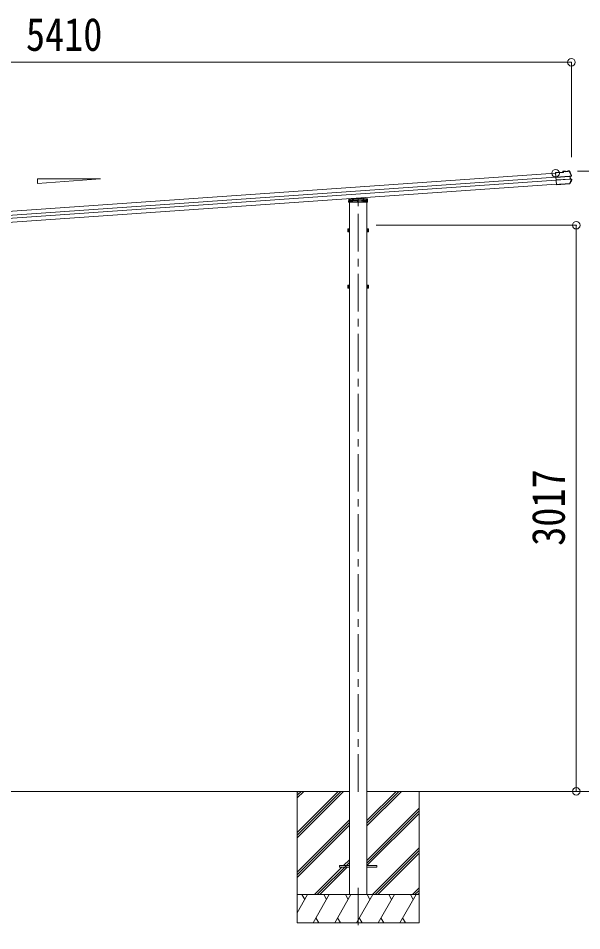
# Model space of a CAD drawing. Units: millimetres at full size, sheet at 1:40. Extents: x -11243 to 11243, y -7760 to 7760.
# Drawn here: x 4378 to 7379, y -5013 to -150 of the extents above; entities that cross this region are included whole.
import ezdxf
from ezdxf.enums import TextEntityAlignment as Align

# ---------------------------------------------------------------- set-up
doc = ezdxf.new("R2010")
doc.units = ezdxf.units.MM
doc.header["$LTSCALE"] = 40
doc.header["$PDMODE"] = 32
doc.header["$PDSIZE"] = 40
doc.linetypes.add('CHAIN1', pattern=[8, 5, -1, 1, -1])
doc.linetypes.add('DASHED1', pattern=[1.8, 1.2, -0.6])
for name, color, linetype, lineweight in [('0-0_0', 7, 'Continuous', 9), ('0-1_本体', 5, 'CHAIN1', 9), ('0-3_ELV2', 4, 'Continuous', 9), ('0-6_OTH_LINE', 6, 'Continuous', 9), ('0-7_SHAPE', 4, 'Continuous', 9)]:
    doc.layers.add(name, color=color, linetype=linetype, lineweight=lineweight)
doc.styles.add('ＭＳ ゴシック', font='')
doc.styles.get('ＭＳ ゴシック').set_extended_font_data('MS Gothic')

msp = doc.modelspace()

# ---------------------------------------------------------------- linework, layer by layer
at = {"layer": '0-0_0'}
for p, q in [((3134.56, -4269.81), (6141.56, -4269.81)), ((5863.06, -4269.81), (5863.06, -4969.81)), ((5863.06, -4488.79), (6082.04, -4269.81)), ((5863.06, -4502.93), (6096.19, -4269.81)), ((5863.06, -4517.07), (6110.33, -4269.81)), ((5863.06, -4304.94), (5898.2, -4269.81)), ((5863.06, -4290.8), (5884.05, -4269.81)), ((5863.06, -4276.66), (5869.91, -4269.81)), ((6234.56, -4453.94), (6418.7, -4269.81)), ((6234.56, -4439.8), (6404.55, -4269.81)), ((6234.56, -4425.66), (6390.41, -4269.81)), ((6234.56, -4269.81), (7091.84, -4269.81)), ((6513.06, -4269.81), (6513.06, -4969.81)), ((6234.56, -4637.79), (6513.06, -4359.29)), ((6234.56, -4651.93), (6513.06, -4373.43)), ((5863.06, -4700.92), (6141.56, -4422.42)), ((6235.33, -4665.31), (6513.06, -4387.57)), ((5863.06, -4715.06), (6141.56, -4436.56)), ((5863.06, -4729.2), (6141.56, -4450.7)), ((6264.67, -4819.81), (6513.06, -4571.42)), ((6278.81, -4819.81), (6513.06, -4585.56)), ((6292.96, -4819.81), (6513.06, -4599.7)), ((5970.45, -4819.81), (6141.56, -4648.69)), ((6110.81, -4665.31), (6141.56, -4634.55)), ((5956.31, -4819.81), (6101.81, -4674.31)), ((5984.59, -4819.81), (6130.09, -4674.31)), ((6476.81, -4819.81), (6513.06, -4783.55)), ((6490.95, -4819.81), (6513.06, -4797.69)), ((6505.09, -4819.81), (6513.06, -4811.84)), ((5863.06, -4819.81), (6513.06, -4819.81)), ((5863.06, -4917.06), (5919.21, -4819.81)), ((5904.21, -4845.79), (5889.21, -4819.81)), ((5948.08, -4969.81), (6034.68, -4819.81)), ((6019.68, -4845.79), (6004.68, -4819.81)), ((6063.55, -4969.81), (6150.15, -4819.81)), ((6135.15, -4845.79), (6120.15, -4819.81)), ((6179.02, -4969.81), (6265.62, -4819.81)), ((6250.62, -4845.79), (6235.62, -4819.81)), ((6294.49, -4969.81), (6381.09, -4819.81)), ((6366.09, -4845.79), (6351.09, -4819.81)), ((6409.96, -4969.81), (6496.56, -4819.81)), ((6466.56, -4819.81), (6481.56, -4845.79)), ((5963.08, -4943.83), (5978.08, -4969.81)), ((6078.55, -4943.83), (6093.55, -4969.81)), ((6194.02, -4943.83), (6209.02, -4969.81)), ((6309.49, -4943.83), (6324.49, -4969.81)), ((6424.96, -4943.83), (6439.96, -4969.81)), ((5863.06, -4969.81), (6513.06, -4969.81))]:
    msp.add_line(p, q, dxfattribs=at)
at = {"layer": '0-1_本体'}
for p, q in [((6188.06, -4272.31), (6188.06, -1097.63)), ((6188.06, -4783.68), (6188.06, -5012.68))]:
    msp.add_line(p, q, dxfattribs=at)
at = {"layer": '0-3_ELV2'}
for p, q in [((7278.84, -970), (7239.53, -972.75)), ((7239.64, -974.25), (7280.44, -971.4)), ((7291.4, -964.72), (7278.53, -965.62)), ((7278.53, -965.62), (7278.84, -970)), ((7291.5, -966.21), (7280.13, -967.01)), ((7280.44, -971.4), (7280.13, -967.01)), ((7280.13, -967.01), (7280.71, -967.6)), ((7281.15, -972.02), (7280.44, -971.4)), ((7291.51, -966.24), (7290.21, -966.34)), ((7290.21, -966.34), (7290.35, -968.3)), ((7290.35, -968.3), (7307.3, -967.11)), ((7291.5, -966.21), (7291.4, -964.72)), ((7291.4, -964.72), (7291.6, -965.32)), ((7291.5, -966.21), (7291.51, -966.24)), ((7291.51, -966.24), (7291.55, -966.71)), ((7305.89, -965.71), (7291.55, -966.71)), ((7295.73, -966.42), (7295.83, -967.91)), ((7301.82, -967.5), (7301.71, -966)), ((7305.65, -964.33), (7305.76, -963.71)), ((7310.94, -963.35), (7305.76, -963.71)), ((7305.89, -965.71), (7305.86, -965.24)), ((7307.3, -967.11), (7307.17, -965.15)), ((7239.75, -975.92), (2028.67, -1340.32)), ((7241.17, -996.23), (2030.09, -1360.63)), ((7242.38, -1013.47), (2031.29, -1377.86)), ((7244.04, -1037.2), (7239.53, -972.75)), ((7241.21, -996.71), (7314.12, -991.61)), ((7314.2, -992.84), (7241.29, -997.94)), ((7315.17, -1006.71), (7242.26, -1011.81)), ((7242.35, -1013.04), (7315.26, -1007.94)), ((7315.61, -991.51), (7316.52, -991.44)), ((7315.97, -992.83), (7316.48, -992.8)), ((7316.15, -1007.82), (7316.38, -1007.81)), ((7322.43, -989.86), (7316.52, -991.44)), ((7316.52, -991.44), (7317.66, -1007.77)), ((7316.75, -1007.84), (7317.66, -1007.77)), ((7317.44, -1006.44), (7316.93, -1006.47)), ((7317.18, -992.63), (7318.11, -992.57)), ((7317.66, -1007.77), (7323.7, -1008.52)), ((7318.15, -1006.5), (7319.08, -1006.44)), ((7243.8, -1033.78), (2032.71, -1398.17)), ((7260.69, -1034.52), (7243.93, -1035.7)), ((7251.49, -1036.28), (7244.01, -1036.8)), ((7260.8, -1036.02), (7244.04, -1037.2)), ((7251.52, -1036.67), (7251.42, -1035.17)), ((7260.69, -1034.52), (7260.87, -1034.14)), ((7260.69, -1034.52), (7260.8, -1036.02)), ((7260.8, -1036.02), (7260.97, -1035.64)), ((7260.87, -1034.14), (7266.85, -1033.73)), ((7260.87, -1034.14), (7260.97, -1035.64)), ((7260.97, -1035.64), (7266.96, -1035.23)), ((7266.85, -1033.73), (7267.08, -1034.08)), ((7314.14, -1030.79), (7267.08, -1034.08)), ((7267.08, -1034.08), (7267.18, -1035.58)), ((7313.32, -1032.35), (7267.18, -1035.58)), ((6139.13, -1120.24), (6188.06, -1116.82)), ((6139.65, -1111.73), (6188.06, -1108.35)), ((6188.06, -1108.35), (6236.48, -1111.73)), ((6188.06, -1116.82), (6237, -1120.24)), ((6217.88, -1105.81), (6218.17, -1110.45)), ((6237.41, -1112.67), (6238.51, -1130.75)), ((6141.56, -4819.81), (6141.56, -1130.75)), ((6234.56, -4819.81), (6234.56, -1130.75)), ((6132.86, -1274.05), (6133.44, -1273.04)), ((6132.86, -1274.05), (6132.86, -1287.05)), ((6132.86, -1287.05), (6133.44, -1288.05)), ((6138.36, -1273.04), (6133.44, -1273.04)), ((6138.36, -1276.79), (6133.44, -1276.79)), ((6138.36, -1284.3), (6133.44, -1284.3)), ((6138.36, -1288.05), (6133.44, -1288.05)), ((6138.36, -1272.84), (6138.36, -1287.85)), ((6139.96, -1273.3), (6138.36, -1273.3)), ((6138.36, -1279.85), (6139.96, -1279.85)), ((6138.36, -1280.85), (6139.96, -1280.85)), ((6138.36, -1287.4), (6139.96, -1287.4)), ((6236.16, -1273.3), (6237.76, -1273.3)), ((6237.76, -1279.85), (6236.16, -1279.85)), ((6237.77, -1280.85), (6236.16, -1280.85)), ((6237.76, -1287.4), (6236.16, -1287.4)), ((6237.76, -1272.84), (6237.76, -1287.85)), ((6237.76, -1272.84), (6242.68, -1272.84)), ((6237.76, -1276.6), (6242.68, -1276.6)), ((6237.76, -1284.1), (6242.68, -1284.1)), ((6237.76, -1287.85), (6242.68, -1287.85)), ((6243.26, -1273.85), (6242.68, -1272.84)), ((6243.26, -1286.85), (6242.68, -1287.85)), ((6243.26, -1273.85), (6243.26, -1286.85)), ((6132.86, -1574.05), (6133.44, -1573.04)), ((6132.86, -1574.05), (6132.86, -1587.05)), ((6132.86, -1587.05), (6133.44, -1588.05)), ((6138.36, -1573.04), (6133.44, -1573.04)), ((6138.36, -1576.79), (6133.44, -1576.79)), ((6138.36, -1584.3), (6133.44, -1584.3)), ((6138.36, -1588.05), (6133.44, -1588.05)), ((6138.36, -1572.84), (6138.36, -1587.85)), ((6139.96, -1573.3), (6138.36, -1573.3)), ((6138.36, -1579.85), (6139.96, -1579.85)), ((6138.36, -1580.85), (6139.96, -1580.85)), ((6138.36, -1587.4), (6139.96, -1587.4)), ((6236.16, -1573.3), (6237.76, -1573.3)), ((6237.76, -1579.85), (6236.16, -1579.85)), ((6237.77, -1580.85), (6236.16, -1580.85)), ((6237.76, -1587.4), (6236.16, -1587.4)), ((6237.76, -1572.84), (6237.76, -1587.85)), ((6237.76, -1572.84), (6242.68, -1572.84)), ((6237.76, -1576.6), (6242.68, -1576.6)), ((6237.76, -1584.1), (6242.68, -1584.1)), ((6237.76, -1587.85), (6242.68, -1587.85)), ((6243.26, -1573.85), (6242.68, -1572.84)), ((6243.26, -1586.85), (6242.68, -1587.85)), ((6243.26, -1573.85), (6243.26, -1586.85)), ((6088.06, -4665.31), (6141.56, -4665.31)), ((6288.06, -4665.31), (6234.56, -4665.31))]:
    msp.add_line(p, q, dxfattribs=at)
at = {"layer": '0-3_ELV2', "linetype": 'DASHED1'}
for p, q in [((6141.67, -1113.6), (6140.62, -1130.75)), ((6188.06, -1110.35), (6141.67, -1113.6)), ((6144.86, -1113.37), (6144.86, -1127.02)), ((6146.06, -1113.29), (6146.06, -1128.75)), ((6157.31, -1121.19), (6157.99, -1110)), ((6160, -1109.86), (6158.73, -1130.75)), ((6234.46, -1113.6), (6188.06, -1110.35)), ((6215.89, -1105.95), (6217.4, -1130.75)), ((6218.17, -1110.45), (6218.82, -1121.19)), ((6230.06, -1113.29), (6230.06, -1128.75)), ((6231.26, -1113.37), (6231.26, -1127.02)), ((6235.51, -1130.75), (6234.46, -1113.6)), ((6139.2, -1120.25), (6236.93, -1120.25)), ((6141.09, -1123.05), (6146.06, -1123.05)), ((6141.14, -1122.25), (6234.99, -1122.25)), ((6188.06, -1118.82), (6141.15, -1122.1)), ((6144.86, -1127.02), (6145.86, -1128.75)), ((6230.26, -1128.75), (6145.86, -1128.75)), ((6147.56, -1121.66), (6147.56, -1128.75)), ((6150.66, -1122.25), (6150.66, -1128.75)), ((6150.79, -1122.25), (6150.79, -1128.75)), ((6151.06, -1121.41), (6151.06, -1128.75)), ((6151.06, -1127.02), (6154.06, -1127.02)), ((6154.06, -1121.2), (6154.06, -1128.75)), ((6162.06, -1120.25), (6162.06, -1122.25)), ((6166.56, -1123.05), (6166.56, -1120.33)), ((6168.06, -1123.05), (6166.56, -1123.05)), ((6168.06, -1120.22), (6168.06, -1123.05)), ((6234.98, -1122.1), (6188.06, -1118.82)), ((6208.06, -1123.05), (6208.06, -1120.22)), ((6208.06, -1123.05), (6209.56, -1123.05)), ((6209.56, -1120.33), (6209.56, -1123.05)), ((6214.06, -1122.25), (6214.06, -1120.25)), ((6222.06, -1121.2), (6222.06, -1128.75)), ((6222.06, -1127.02), (6225.06, -1127.02)), ((6225.06, -1121.41), (6225.06, -1128.75)), ((6225.33, -1122.25), (6225.33, -1128.75)), ((6225.46, -1122.25), (6225.46, -1128.75)), ((6228.56, -1121.66), (6228.56, -1128.75)), ((6230.06, -1123.05), (6235.04, -1123.05)), ((6230.26, -1128.75), (6231.26, -1127.02))]:
    msp.add_line(p, q, dxfattribs=at)
at = {"layer": '0-3_ELV2'}
for points in [[(7311.37, -964.83), (7305.87, -965.21), (7305.76, -963.71)], [(7307.17, -965.15), (7305.86, -965.24), (7305.87, -965.21)], [(7312.52, -965.48), (7318.04, -976.7), (7323.28, -988.07)], [(7324.71, -1010.38), (7319.54, -1020.64), (7314.14, -1030.79)], [(7322.82, -991.31), (7318.11, -992.57), (7319.08, -1006.44), (7323.89, -1007.03)], [(7266.85, -1033.73), (7266.96, -1035.23), (7267.18, -1035.58)], [(6238.51, -1130.75), (6137.61, -1130.75), (6138.72, -1112.67)], [(6141.56, -1271.85), (6139.96, -1271.85), (6139.96, -1288.85), (6141.56, -1288.85)], [(6234.56, -1271.85), (6236.16, -1271.85), (6236.16, -1288.85), (6234.56, -1288.85)], [(6141.56, -1571.85), (6139.96, -1571.85), (6139.96, -1588.85), (6141.56, -1588.85)], [(6234.56, -1571.85), (6236.16, -1571.85), (6236.16, -1588.85), (6234.56, -1588.85)], [(6088.06, -4665.31), (6088.06, -4674.31), (6141.56, -4674.31)], [(6288.06, -4665.31), (6288.06, -4674.31), (6234.56, -4674.31)]]:
    msp.add_lwpolyline(points, dxfattribs=at)
for centre, radius, start, end in [((7311.16, -966.53), 3.19, 26.86597, 94.02466), ((7311.45, -966.02), 1.2, 26.89869, 94.02902), ((6866.17, -1191.92), 502, 24.03393, 26.8619), ((6875.1, -790.5), 502, 331.41438, 333.93986), ((7322.09, -988.6), 1.3, 285.12702, 24.10936), ((7322.1, -988.6), 2.8, 285, 24.03393), ((7323.54, -1009.81), 1.3, 333.87402, 82.86161), ((7323.55, -1009.81), 2.8, 333.93986, 83), ((7313.1, -1029.17), 3.19, 273.987, 331.41712), ((6139.72, -1112.73), 1, 94, 176.5), ((6236.41, -1112.73), 1, 3.5, 86), ((6139.2, -1121.24), 1, 94, 176.5), ((6236.93, -1121.24), 1, 3.5, 86), ((6145.28, -1280.55), 12.42, 162.41205, 197.58795), ((6136.19, -1274.92), 3.32, 145.61575, 214.38425), ((6136.19, -1286.18), 3.32, 145.61575, 214.38425), ((6239.94, -1274.72), 3.32, 325.61575, 34.38425), ((6230.84, -1280.35), 12.42, 342.41205, 17.58795), ((6239.94, -1285.98), 3.32, 325.61575, 34.38425), ((6145.28, -1580.55), 12.42, 162.41205, 197.58795), ((6136.19, -1574.92), 3.32, 145.61575, 214.38425), ((6136.19, -1586.18), 3.32, 145.61575, 214.38425), ((6239.94, -1574.72), 3.32, 325.61575, 34.38425), ((6230.84, -1580.35), 12.42, 342.41205, 17.58795), ((6239.94, -1585.98), 3.32, 325.61575, 34.38425)]:
    msp.add_arc(centre, radius, start, end, dxfattribs=at)
at = {"layer": '0-3_ELV2', "linetype": 'DASHED1'}
for centre, start, end in [((6139.2, -1121.25), 90, 176.5), ((6236.93, -1121.25), 3.5, 90)]:
    msp.add_arc(centre, 1, start, end, dxfattribs=at)
at = {"layer": '0-3_ELV2'}
for centre, major_axis, ratio, start_param, end_param in [((7280.79, -968.79), (-0.08, 1.2), 0.052408, 5.1044164, 6.2220988), ((7269.97, -1160.78), (-34.91, 499.28), 0.052408, 5.0964197, 5.1044164), ((7291.82, -968.5), (-0.22, 3.19), 0.016053, 5.3122341, 6.2220988), ((7305.87, -967.52), (-0.22, 3.19), 0.016053, 0.0610865, 0.9709512), ((7314.14, -991.9), (1.5, 0.1), 0.19438, 0.8222243, 1.5707963), ((7314.24, -993.42), (2.99, 0.21), 0.19438, 0.9410649, 1.5707963), ((7314.14, -991.9), (1.48, 0.4), 0.014741, 0.0756738, 0.8193583), ((7315.13, -1006.13), (2.99, 0.21), 0.19438, 4.712389, 5.3421204), ((7315.24, -1007.65), (1.5, 0.1), 0.19438, 4.712389, 5.3570179), ((7315.24, -1007.65), (1.52, -0.19), 0.014741, 5.567803, 6.2075115), ((7314.24, -993.43), (2.95, 0.79), 0.014741, 0.0756738, 0.7041788), ((7315.13, -1006.13), (3.03, -0.37), 0.014741, 5.5790065, 6.2075115)]:
    msp.add_ellipse(centre, major_axis=major_axis, ratio=ratio, start_param=start_param, end_param=end_param, dxfattribs=at)
at = {"layer": '0-6_OTH_LINE'}
for p, q in [((7323.96, -384.72), (1913.96, -384.72)), ((7323.96, -384.72), (7323.96, -889.69)), ((7800.78, -965.81), (7356.97, -965.81)), ((7349.78, -1253.05), (6284.56, -1253.05)), ((7349.78, -1253.05), (7349.78, -4269.81)), ((7800.78, -4269.81), (7091.84, -4269.81))]:
    msp.add_line(p, q, dxfattribs=at)
for p in [(7323.96, -384.72), (7239.75, -975.92), (7349.78, -1253.05), (7349.78, -4269.81)]:
    msp.add_point(p, dxfattribs=at)
at = {"layer": '0-7_SHAPE'}
for p, q in [((4480.81, -1006.35), (4816.81, -1006.35)), ((4480.81, -1029.84), (4480.81, -1006.35)), ((4816.81, -1006.35), (4480.81, -1029.84))]:
    msp.add_line(p, q, dxfattribs=at)

# ---------------------------------------------------------------- texts
at = {"layer": '0-6_OTH_LINE', "color": 7, "style": 'ＭＳ ゴシック', "width": 0.85}
msp.add_text('5410', height=176, dxfattribs=at).set_placement((4418.96, -376.72), align=Align.BOTTOM_LEFT)
msp.add_text('3017', height=176, rotation=90, dxfattribs=at).set_placement((7341.78, -2961.43), align=Align.BOTTOM_LEFT)

doc.saveas('drawing.dxf')
